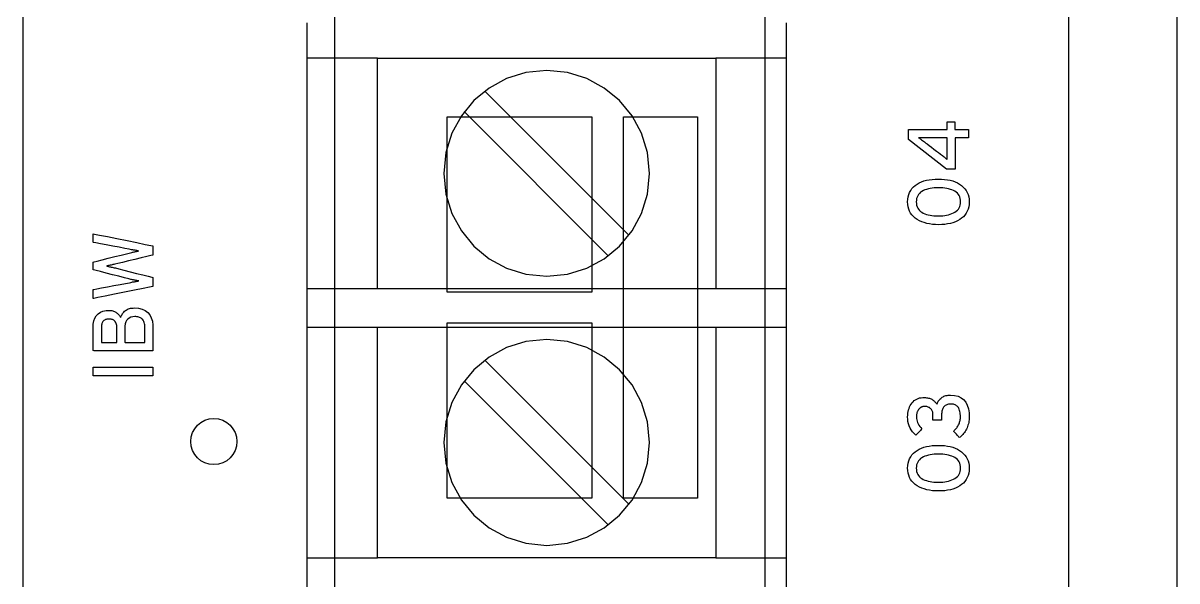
# Model space of a CAD drawing. Extents: x 1 to 47.7, y 0.2 to 33.3.
# Drawn here: x 34.861 to 36.737, y 3.845 to 4.752 of the extents above; entities that cross this region are included whole.
import ezdxf

# ---------------------------------------------------------------- set-up
doc = ezdxf.new("R2010")
doc.units = 0
doc.header["$MEASUREMENT"] = 0
for name, color, linetype in [('1_1__SCREW_TERMINAL_BLOCK_', 7, 'CONTINUOUS'), ('1_2__CONNECTORIZED_RELAY__', 7, 'CONTINUOUS'), ('4_0_____DWG', 7, 'CONTINUOUS')]:
    doc.layers.add(name, color=color, linetype=linetype)

msp = doc.modelspace()

# ---------------------------------------------------------------- linework, layer by layer
at = {"layer": '1_1__SCREW_TERMINAL_BLOCK_'}
for points in [[(35.3221, 4.7529), (35.3221, 4.6016), (35.3221, 4.2892), (35.3221, 3.9768), (35.3221, 3.8254)], [(36.1021, 3.8254), (36.1021, 3.9768), (36.1021, 4.2892), (36.1021, 4.6016), (36.1021, 4.7529)], [(35.4372, 4.6955), (35.3221, 4.6955)], [(35.987, 4.6955), (35.987, 4.3205), (35.4372, 4.3205), (35.4372, 4.6955), (35.987, 4.6955)], [(36.1021, 4.6955), (35.987, 4.6955)], [(35.6115, 4.6418), (35.8458, 4.4075)], [(35.8123, 4.3741), (35.5781, 4.6084)], [(35.4372, 4.3205), (35.3221, 4.3205)], [(36.1021, 4.3205), (35.987, 4.3205)], [(35.3221, 4.258), (35.4372, 4.258)], [(35.987, 4.258), (35.987, 3.883), (35.4372, 3.883), (35.4372, 4.258), (35.987, 4.258)], [(35.987, 4.258), (36.1021, 4.258)], [(35.6115, 4.2043), (35.8458, 3.97)], [(35.8123, 3.9366), (35.5781, 4.1708)], [(35.3221, 3.883), (35.4372, 3.883)], [(35.987, 3.883), (36.1021, 3.883)]]:
    msp.add_lwpolyline(points, dxfattribs=at)
for points in [[(35.7121, 4.6754), (35.6784, 4.672), (35.647, 4.6622), (35.6185, 4.6468), (35.5937, 4.6263), (35.5733, 4.6016), (35.5578, 4.5731), (35.5481, 4.5417), (35.5447, 4.5079), (35.5481, 4.4742), (35.5578, 4.4429), (35.5733, 4.4144), (35.5937, 4.3897), (35.6185, 4.3693), (35.647, 4.3538), (35.6784, 4.3441), (35.7121, 4.3407), (35.7458, 4.3441), (35.7772, 4.3538), (35.8056, 4.3693), (35.8304, 4.3897), (35.8509, 4.4144), (35.8663, 4.4429), (35.8761, 4.4742), (35.8795, 4.5079), (35.8761, 4.5417), (35.8663, 4.5731), (35.8509, 4.6016), (35.8304, 4.6263), (35.8056, 4.6468), (35.7772, 4.6622), (35.7458, 4.672)], [(35.7121, 4.2378), (35.6784, 4.2344), (35.647, 4.2247), (35.6185, 4.2093), (35.5937, 4.1888), (35.5733, 4.164), (35.5578, 4.1356), (35.5481, 4.1042), (35.5447, 4.0704), (35.5481, 4.0367), (35.5578, 4.0053), (35.5733, 3.9769), (35.5937, 3.9522), (35.6185, 3.9317), (35.647, 3.9163), (35.6784, 3.9066), (35.7121, 3.9032), (35.7458, 3.9066), (35.7772, 3.9163), (35.8056, 3.9317), (35.8304, 3.9522), (35.8509, 3.9769), (35.8663, 4.0053), (35.8761, 4.0367), (35.8795, 4.0704), (35.8761, 4.1042), (35.8663, 4.1356), (35.8509, 4.164), (35.8304, 4.1888), (35.8056, 4.2093), (35.7772, 4.2247), (35.7458, 4.2344)]]:
    msp.add_lwpolyline(points, close=True, dxfattribs=at)
at = {"layer": '1_2__CONNECTORIZED_RELAY__'}
for points in [[(36.0673, 3.8121), (36.0673, 4.109), (36.0673, 4.4118), (36.0673, 4.5608), (36.0673, 4.7057), (36.0673, 4.8447)], [(35.3672, 4.7682), (35.3672, 4.4714), (35.3672, 4.1685), (35.3672, 4.0195), (35.3672, 3.8746), (35.3672, 3.7356)], [(35.7855, 4.6001), (35.7855, 4.3151), (35.5505, 4.3151), (35.5505, 4.6001), (35.7855, 4.6001)], [(35.9572, 4.6001), (35.9572, 3.9801), (35.8372, 3.9801), (35.8372, 4.6001), (35.9572, 4.6001)], [(35.7855, 4.2651), (35.7855, 3.9801), (35.5505, 3.9801), (35.5505, 4.2651), (35.7855, 4.2651)]]:
    msp.add_lwpolyline(points, dxfattribs=at)
at = {"layer": '4_0_____DWG'}
for points in [[(36.7371, 4.7888), (36.7371, 4.7165), (36.7371, 4.645), (36.7371, 4.5744), (36.7371, 4.5047), (36.7371, 4.4358), (36.7371, 4.3678), (36.7371, 4.3006), (36.7371, 4.2344), (36.7371, 4.1691), (36.7371, 4.1048), (36.7371, 4.0413), (36.7371, 3.9789), (36.7371, 3.9174), (36.7371, 3.8568), (36.7371, 3.7973)], [(34.8606, 3.8231), (34.8606, 3.8761), (34.8606, 3.93), (34.8606, 3.9848), (34.8606, 4.0404), (34.8606, 4.0969), (34.8606, 4.1541), (34.8606, 4.2122), (34.8606, 4.2711), (34.8606, 4.3308), (34.8606, 4.3913), (34.8606, 4.4525), (34.8606, 4.5145), (34.8606, 4.6406), (34.8606, 4.7696)], [(36.5605, 4.7696), (36.5605, 4.6406), (36.5605, 4.5145), (36.5605, 4.4525), (36.5605, 4.3913), (36.5605, 4.3308), (36.5605, 4.2711), (36.5605, 4.2122), (36.5605, 4.1541), (36.5605, 4.0969), (36.5605, 4.0404), (36.5605, 3.9848), (36.5605, 3.93), (36.5605, 3.8761), (36.5605, 3.8231)], [(36.376, 4.5793), (36.3979, 4.5793), (36.3979, 4.5656), (36.3765, 4.5656), (36.3765, 4.5146), (36.3626, 4.5146), (36.3007, 4.5632), (36.3007, 4.5793), (36.3632, 4.5793), (36.3632, 4.5918), (36.376, 4.5918), (36.376, 4.5793)], [(35.0718, 4.179), (34.9746, 4.179), (34.9746, 4.1931), (35.0718, 4.1931), (35.0718, 4.179)]]:
    msp.add_lwpolyline(points, dxfattribs=at)
for points in [[(36.317, 4.566), (36.3182, 4.5652), (36.3194, 4.5644), (36.3206, 4.5635), (36.3219, 4.5625), (36.3233, 4.5615), (36.3248, 4.5604), (36.3263, 4.5593), (36.3279, 4.5581), (36.3289, 4.5573), (36.3308, 4.5559), (36.3339, 4.5535), (36.3378, 4.5505), (36.342, 4.5473), (36.3461, 4.5443), (36.3495, 4.5417), (36.3518, 4.5399), (36.3527, 4.5392), (36.3542, 4.5381), (36.3557, 4.5369), (36.3571, 4.5358), (36.3584, 4.5348), (36.3597, 4.5337), (36.3608, 4.5327), (36.362, 4.5318), (36.363, 4.5308), (36.3633, 4.5317), (36.3633, 4.5333), (36.3633, 4.5349), (36.3633, 4.5367), (36.3633, 4.5385), (36.3633, 4.5403), (36.3633, 4.5423), (36.3632, 4.5442), (36.3632, 4.5458), (36.3632, 4.547), (36.3632, 4.5493), (36.3632, 4.5524), (36.3632, 4.5559), (36.3632, 4.5594), (36.3632, 4.5624), (36.3632, 4.5646), (36.3632, 4.5656), (36.3624, 4.5656), (36.3597, 4.5656), (36.3556, 4.5656), (36.3508, 4.5656), (36.3458, 4.5656), (36.3411, 4.5656), (36.3374, 4.5656), (36.3352, 4.5656), (36.3338, 4.5656), (36.3314, 4.5657), (36.3291, 4.5657), (36.3269, 4.5657), (36.3247, 4.5658), (36.3227, 4.5658), (36.3207, 4.5659), (36.3188, 4.5659)], [(36.3491, 4.4988), (36.3542, 4.4987), (36.3591, 4.4983), (36.3638, 4.4976), (36.3682, 4.4967), (36.3724, 4.4956), (36.3764, 4.4941), (36.3801, 4.4924), (36.3836, 4.4905), (36.3868, 4.4883), (36.3897, 4.4858), (36.3922, 4.4831), (36.3943, 4.4801), (36.3961, 4.4769), (36.3975, 4.4734), (36.3985, 4.4697), (36.3991, 4.4658), (36.3994, 4.4615), (36.3991, 4.4574), (36.3985, 4.4535), (36.3975, 4.4498), (36.3961, 4.4464), (36.3944, 4.4432), (36.3923, 4.4402), (36.3898, 4.4375), (36.3869, 4.4351), (36.3838, 4.4329), (36.3803, 4.4309), (36.3767, 4.4292), (36.3727, 4.4278), (36.3686, 4.4266), (36.3641, 4.4257), (36.3595, 4.4251), (36.3545, 4.4247), (36.3494, 4.4245), (36.3442, 4.4247), (36.3393, 4.4251), (36.3346, 4.4257), (36.3302, 4.4267), (36.326, 4.4279), (36.322, 4.4293), (36.3183, 4.431), (36.3148, 4.433), (36.3116, 4.4352), (36.3087, 4.4377), (36.3062, 4.4404), (36.304, 4.4434), (36.3023, 4.4466), (36.3009, 4.45), (36.2999, 4.4537), (36.2993, 4.4576), (36.2991, 4.4618), (36.2994, 4.466), (36.3, 4.47), (36.301, 4.4737), (36.3023, 4.4771), (36.3041, 4.4803), (36.3062, 4.4833), (36.3086, 4.486), (36.3115, 4.4884), (36.3146, 4.4906), (36.3181, 4.4925), (36.3218, 4.4942), (36.3257, 4.4956), (36.3299, 4.4968), (36.3343, 4.4977), (36.339, 4.4983), (36.3439, 4.4987)], [(36.3494, 4.4846), (36.3457, 4.4845), (36.3423, 4.4843), (36.339, 4.4839), (36.3358, 4.4834), (36.3328, 4.4827), (36.3299, 4.4819), (36.3272, 4.481), (36.3247, 4.4799), (36.3223, 4.4786), (36.3202, 4.4772), (36.3184, 4.4755), (36.3168, 4.4737), (36.3156, 4.4716), (36.3146, 4.4694), (36.3138, 4.467), (36.3134, 4.4644), (36.3132, 4.4615), (36.3134, 4.4588), (36.3138, 4.4562), (36.3145, 4.4538), (36.3155, 4.4516), (36.3168, 4.4496), (36.3183, 4.4478), (36.3201, 4.4461), (36.3222, 4.4447), (36.3245, 4.4434), (36.327, 4.4423), (36.3297, 4.4413), (36.3325, 4.4405), (36.3355, 4.4399), (36.3387, 4.4394), (36.342, 4.439), (36.3455, 4.4388), (36.3491, 4.4388), (36.3527, 4.4389), (36.3561, 4.4391), (36.3594, 4.4395), (36.3626, 4.44), (36.3655, 4.4407), (36.3684, 4.4415), (36.371, 4.4425), (36.3735, 4.4437), (36.3759, 4.445), (36.3781, 4.4464), (36.38, 4.4481), (36.3816, 4.4499), (36.3829, 4.4519), (36.3839, 4.4541), (36.3847, 4.4565), (36.3851, 4.4591), (36.3853, 4.4618), (36.3851, 4.4646), (36.3847, 4.4672), (36.3839, 4.4697), (36.3829, 4.4719), (36.3816, 4.4739), (36.38, 4.4757), (36.3782, 4.4774), (36.376, 4.4788), (36.3737, 4.48), (36.3712, 4.4811), (36.3686, 4.482), (36.3658, 4.4828), (36.3628, 4.4834), (36.3597, 4.4839), (36.3564, 4.4843), (36.353, 4.4845)], [(35.0718, 4.39), (35.0718, 4.3895), (35.0718, 4.388), (35.0718, 4.386), (35.0718, 4.3836), (35.0718, 4.3811), (35.0718, 4.3788), (35.0718, 4.3769), (35.0718, 4.3756), (35.0717, 4.3752), (35.0685, 4.3745), (35.0619, 4.3729), (35.0528, 4.3707), (35.0424, 4.3682), (35.0318, 4.3656), (35.022, 4.3633), (35.0144, 4.3614), (35.0098, 4.3603), (35.0083, 4.36), (35.0067, 4.3596), (35.0052, 4.3593), (35.0036, 4.3589), (35.0021, 4.3586), (35.0007, 4.3583), (34.9993, 4.358), (34.9979, 4.3577), (34.9966, 4.3575), (34.9969, 4.3572), (34.9983, 4.3569), (34.9997, 4.3566), (35.0011, 4.3563), (35.0025, 4.356), (35.004, 4.3557), (35.0056, 4.3554), (35.0071, 4.355), (35.0087, 4.3546), (35.0106, 4.3542), (35.0161, 4.3528), (35.0245, 4.3507), (35.0345, 4.3481), (35.0452, 4.3454), (35.0553, 4.3429), (35.0639, 4.3407), (35.0698, 4.3392), (35.0718, 4.3387), (35.0718, 4.3381), (35.0718, 4.3367), (35.0718, 4.3347), (35.0718, 4.3323), (35.0718, 4.3299), (35.0718, 4.3276), (35.0718, 4.3257), (35.0718, 4.3246), (35.0715, 4.3242), (35.0663, 4.3232), (35.0558, 4.321), (35.0416, 4.3181), (35.0254, 4.3148), (35.009, 4.3115), (34.9941, 4.3084), (34.9824, 4.3061), (34.9756, 4.3047), (34.9746, 4.3046), (34.9746, 4.3056), (34.9746, 4.3073), (34.9746, 4.3095), (34.9746, 4.312), (34.9746, 4.3145), (34.9746, 4.3167), (34.9746, 4.3183), (34.9746, 4.3191), (34.9757, 4.3194), (34.9805, 4.3203), (34.9883, 4.3218), (34.9979, 4.3236), (35.0083, 4.3256), (35.0184, 4.3275), (35.0271, 4.3292), (35.0334, 4.3303), (35.036, 4.3308), (35.0373, 4.3311), (35.0387, 4.3314), (35.0401, 4.3316), (35.0415, 4.3319), (35.043, 4.3321), (35.0445, 4.3324), (35.0459, 4.3326), (35.0474, 4.3328), (35.0486, 4.3331), (35.0472, 4.3333), (35.0457, 4.3336), (35.0442, 4.3339), (35.0428, 4.3342), (35.0414, 4.3345), (35.0399, 4.3348), (35.0385, 4.3351), (35.0371, 4.3355), (35.0359, 4.3357), (35.0324, 4.3366), (35.0256, 4.3383), (35.0165, 4.3407), (35.0062, 4.3433), (34.9959, 4.3459), (34.9865, 4.3483), (34.9792, 4.3501), (34.9751, 4.3511), (34.9746, 4.3514), (34.9746, 4.3523), (34.9746, 4.3538), (34.9746, 4.3557), (34.9746, 4.3578), (34.9746, 4.3599), (34.9746, 4.3617), (34.9746, 4.363), (34.9746, 4.3637), (34.9759, 4.3641), (34.981, 4.3653), (34.9891, 4.3674), (34.9991, 4.3699), (35.0097, 4.3726), (35.02, 4.3751), (35.0288, 4.3774), (35.035, 4.3789), (35.0375, 4.3795), (35.0386, 4.3798), (35.0398, 4.3801), (35.041, 4.3804), (35.0423, 4.3807), (35.0436, 4.3809), (35.0449, 4.3812), (35.0462, 4.3815), (35.0476, 4.3817), (35.0485, 4.382), (35.0471, 4.3822), (35.0456, 4.3825), (35.0443, 4.3828), (35.0429, 4.383), (35.0416, 4.3832), (35.0404, 4.3834), (35.0392, 4.3836), (35.0381, 4.3838), (35.0371, 4.3839), (35.0333, 4.3847), (35.0262, 4.386), (35.0168, 4.3878), (35.0063, 4.3897), (34.9957, 4.3917), (34.9863, 4.3935), (34.979, 4.3949), (34.975, 4.3956), (34.9746, 4.3959), (34.9746, 4.3969), (34.9746, 4.3986), (34.9746, 4.4008), (34.9746, 4.4032), (34.9746, 4.4056), (34.9746, 4.4076), (34.9746, 4.4091), (34.9746, 4.4098), (34.9768, 4.4094), (34.9851, 4.4077), (34.9978, 4.4051), (35.0132, 4.402), (35.0297, 4.3986), (35.0456, 4.3954), (35.059, 4.3926), (35.0683, 4.3907)], [(35.042, 4.2892), (35.0485, 4.2887), (35.0543, 4.2873), (35.0592, 4.2851), (35.0633, 4.282), (35.0666, 4.278), (35.0691, 4.2732), (35.0708, 4.2676), (35.0717, 4.261), (35.0718, 4.2567), (35.0718, 4.2542), (35.0718, 4.2496), (35.0718, 4.2437), (35.0718, 4.2372), (35.0718, 4.2309), (35.0718, 4.2253), (35.0718, 4.2214), (35.0718, 4.2197), (35.0689, 4.2196), (35.0597, 4.2196), (35.046, 4.2196), (35.0298, 4.2196), (35.0129, 4.2196), (34.997, 4.2196), (34.9842, 4.2196), (34.9763, 4.2196), (34.9746, 4.2198), (34.9746, 4.2222), (34.9746, 4.2267), (34.9746, 4.2327), (34.9746, 4.2394), (34.9746, 4.246), (34.9746, 4.2519), (34.9746, 4.2562), (34.9746, 4.2583), (34.9748, 4.2629), (34.9757, 4.2682), (34.9773, 4.2727), (34.9796, 4.2766), (34.9825, 4.2797), (34.9862, 4.2822), (34.9905, 4.284), (34.9955, 4.285), (35.0002, 4.2853), (35.0019, 4.2853), (35.0035, 4.2851), (35.005, 4.2849), (35.0064, 4.2845), (35.0078, 4.2841), (35.0091, 4.2836), (35.0104, 4.283), (35.0115, 4.2823), (35.0127, 4.2815), (35.0137, 4.2806), (35.0147, 4.2797), (35.0156, 4.2788), (35.0165, 4.2778), (35.0173, 4.2767), (35.0181, 4.2756), (35.0188, 4.2744), (35.0194, 4.2735), (35.0197, 4.2749), (35.0202, 4.2762), (35.0209, 4.2775), (35.0216, 4.2788), (35.0224, 4.2801), (35.0234, 4.2813), (35.0245, 4.2825), (35.0257, 4.2837), (35.027, 4.2848), (35.0284, 4.2858), (35.03, 4.2867), (35.0317, 4.2875), (35.0335, 4.2881), (35.0354, 4.2886), (35.0375, 4.2889), (35.0397, 4.2891)], [(35.0007, 4.2712), (34.9994, 4.2712), (34.9982, 4.2711), (34.997, 4.2709), (34.9959, 4.2706), (34.9948, 4.2703), (34.9938, 4.2698), (34.9928, 4.2693), (34.9919, 4.2687), (34.9911, 4.268), (34.9904, 4.2672), (34.9897, 4.2662), (34.9892, 4.2651), (34.9888, 4.264), (34.9884, 4.2627), (34.9881, 4.2613), (34.988, 4.2598), (34.9879, 4.2582), (34.9879, 4.2572), (34.9879, 4.2547), (34.9879, 4.251), (34.9879, 4.2467), (34.9879, 4.2422), (34.9879, 4.2382), (34.9879, 4.235), (34.9879, 4.2332), (34.9882, 4.2329), (34.99, 4.2329), (34.9932, 4.2329), (34.9972, 4.2329), (35.0016, 4.2329), (35.0059, 4.2329), (35.0095, 4.2329), (35.0121, 4.2329), (35.0131, 4.2329), (35.0131, 4.2339), (35.0131, 4.2365), (35.0131, 4.2401), (35.0131, 4.2444), (35.0131, 4.2489), (35.0131, 4.2529), (35.0131, 4.2561), (35.0131, 4.2579), (35.0131, 4.2586), (35.013, 4.2594), (35.013, 4.2602), (35.0129, 4.261), (35.0127, 4.2617), (35.0126, 4.2624), (35.0124, 4.263), (35.0122, 4.2636), (35.0119, 4.2642), (35.0116, 4.2648), (35.0114, 4.2653), (35.0111, 4.2658), (35.0108, 4.2663), (35.0104, 4.2668), (35.0101, 4.2673), (35.0097, 4.2677), (35.0093, 4.2681), (35.0087, 4.2686), (35.0079, 4.2692), (35.007, 4.2698), (35.006, 4.2702), (35.005, 4.2706), (35.004, 4.2709), (35.0029, 4.2711), (35.0018, 4.2712)], [(35.0424, 4.2751), (35.0388, 4.2748), (35.0357, 4.2741), (35.033, 4.2728), (35.0307, 4.2711), (35.0289, 4.269), (35.0276, 4.2664), (35.0267, 4.2633), (35.0263, 4.2597), (35.0262, 4.258), (35.0262, 4.2558), (35.0262, 4.2523), (35.0262, 4.248), (35.0262, 4.2434), (35.0262, 4.2391), (35.0262, 4.2356), (35.0262, 4.2334), (35.0264, 4.2329), (35.0284, 4.2329), (35.0324, 4.2329), (35.0376, 4.2329), (35.0433, 4.2329), (35.049, 4.2329), (35.0538, 4.2329), (35.0572, 4.2329), (35.0585, 4.2329), (35.0585, 4.2339), (35.0585, 4.2366), (35.0585, 4.2404), (35.0585, 4.2447), (35.0585, 4.2492), (35.0585, 4.2532), (35.0585, 4.2563), (35.0585, 4.2579), (35.0585, 4.2595), (35.0583, 4.2616), (35.058, 4.2635), (35.0576, 4.2653), (35.0571, 4.2669), (35.0564, 4.2683), (35.0556, 4.2696), (35.0547, 4.2707), (35.0536, 4.2717), (35.0525, 4.2725), (35.0513, 4.2732), (35.05, 4.2738), (35.0487, 4.2743), (35.0472, 4.2746), (35.0457, 4.2749), (35.0441, 4.2751)], [(36.369, 4.1476), (36.3754, 4.147), (36.3811, 4.1456), (36.386, 4.1433), (36.3902, 4.1401), (36.3935, 4.1361), (36.3962, 4.1311), (36.398, 4.1254), (36.3991, 4.1187), (36.3994, 4.112), (36.3993, 4.1097), (36.3991, 4.1074), (36.3988, 4.1052), (36.3984, 4.103), (36.3979, 4.1008), (36.3972, 4.0986), (36.3965, 4.0965), (36.3957, 4.0944), (36.3948, 4.0923), (36.3938, 4.0903), (36.3927, 4.0884), (36.3915, 4.0866), (36.3902, 4.0849), (36.3888, 4.0833), (36.3874, 4.0818), (36.3859, 4.0804), (36.3843, 4.0791), (36.3832, 4.0785), (36.3826, 4.0791), (36.3816, 4.0804), (36.3802, 4.082), (36.3786, 4.0838), (36.377, 4.0856), (36.3756, 4.0872), (36.3745, 4.0884), (36.374, 4.0891), (36.3746, 4.0898), (36.3758, 4.0908), (36.3769, 4.092), (36.3779, 4.0931), (36.3789, 4.0943), (36.3798, 4.0955), (36.3806, 4.0968), (36.3814, 4.0981), (36.3821, 4.0994), (36.3827, 4.1008), (36.3832, 4.1022), (36.3837, 4.1036), (36.3841, 4.105), (36.3844, 4.1064), (36.3847, 4.1078), (36.3849, 4.1093), (36.385, 4.1107), (36.385, 4.1121), (36.385, 4.1144), (36.3848, 4.1168), (36.3846, 4.1189), (36.3842, 4.1209), (36.3837, 4.1227), (36.3831, 4.1244), (36.3824, 4.1259), (36.3816, 4.1272), (36.3807, 4.1284), (36.3797, 4.1293), (36.3786, 4.1302), (36.3775, 4.1309), (36.3763, 4.1316), (36.3749, 4.1321), (36.3735, 4.1325), (36.372, 4.1327), (36.3704, 4.1329), (36.3687, 4.1329), (36.3671, 4.1328), (36.3656, 4.1326), (36.3641, 4.1323), (36.3628, 4.1318), (36.3616, 4.1313), (36.3604, 4.1306), (36.3594, 4.1298), (36.3584, 4.1289), (36.3576, 4.1279), (36.3569, 4.1268), (36.3563, 4.1256), (36.3558, 4.1243), (36.3553, 4.123), (36.3549, 4.1215), (36.3547, 4.12), (36.3545, 4.1185), (36.3544, 4.1168), (36.3544, 4.1158), (36.3544, 4.1152), (36.3544, 4.1142), (36.3544, 4.1129), (36.3544, 4.1114), (36.3544, 4.11), (36.3544, 4.1087), (36.3544, 4.1077), (36.3544, 4.1071), (36.3542, 4.107), (36.3532, 4.107), (36.3515, 4.107), (36.3494, 4.107), (36.347, 4.107), (36.3447, 4.107), (36.3426, 4.107), (36.3411, 4.107), (36.3403, 4.107), (36.3403, 4.1072), (36.3403, 4.1079), (36.3403, 4.109), (36.3403, 4.1103), (36.3403, 4.1118), (36.3403, 4.1132), (36.3403, 4.1145), (36.3403, 4.1153), (36.3403, 4.1157), (36.3402, 4.117), (36.3401, 4.1184), (36.3399, 4.1197), (36.3395, 4.1209), (36.3391, 4.1221), (36.3385, 4.1231), (36.3379, 4.1241), (36.3371, 4.125), (36.3363, 4.1258), (36.3354, 4.1265), (36.3345, 4.1271), (36.3335, 4.1276), (36.3325, 4.1281), (36.3314, 4.1284), (36.3303, 4.1287), (36.3292, 4.1289), (36.328, 4.129), (36.3268, 4.129), (36.3264, 4.129), (36.3259, 4.129), (36.3254, 4.1289), (36.3249, 4.1289), (36.3244, 4.1288), (36.3239, 4.1287), (36.3233, 4.1286), (36.3228, 4.1285), (36.3223, 4.1283), (36.3217, 4.1281), (36.3212, 4.1278), (36.3207, 4.1275), (36.3202, 4.1272), (36.3197, 4.1269), (36.3193, 4.1265), (36.3188, 4.1261), (36.3184, 4.1257), (36.3179, 4.1252), (36.3175, 4.1247), (36.317, 4.1242), (36.3166, 4.1236), (36.3162, 4.123), (36.3158, 4.1224), (36.3155, 4.1218), (36.3152, 4.1211), (36.3148, 4.1203), (36.3146, 4.1196), (36.3143, 4.1187), (36.3141, 4.1178), (36.3139, 4.1169), (36.3138, 4.1159), (36.3137, 4.1149), (36.3136, 4.1139), (36.3135, 4.1128), (36.3135, 4.1116), (36.3136, 4.1095), (36.3139, 4.1072), (36.3144, 4.1049), (36.3151, 4.1027), (36.3161, 4.1006), (36.3173, 4.0985), (36.3187, 4.0966), (36.3204, 4.0947), (36.3223, 4.0929), (36.3223, 4.0924), (36.3214, 4.0915), (36.32, 4.0901), (36.3184, 4.0884), (36.3167, 4.0867), (36.315, 4.085), (36.3136, 4.0836), (36.3126, 4.0826), (36.3123, 4.0822), (36.3095, 4.0849), (36.307, 4.0878), (36.3049, 4.0908), (36.3031, 4.094), (36.3017, 4.0973), (36.3005, 4.1008), (36.2997, 4.1044), (36.2993, 4.1081), (36.2991, 4.1119), (36.2992, 4.115), (36.2995, 4.1179), (36.3, 4.1206), (36.3006, 4.1233), (36.3014, 4.1259), (36.3024, 4.1283), (36.3035, 4.1306), (36.3048, 4.1328), (36.3063, 4.1349), (36.308, 4.1368), (36.3098, 4.1385), (36.3118, 4.1399), (36.3139, 4.1411), (36.3162, 4.1421), (36.3186, 4.1428), (36.3212, 4.1433), (36.3239, 4.1436), (36.3263, 4.1436), (36.3282, 4.1435), (36.3299, 4.1433), (36.3316, 4.1431), (36.3332, 4.1427), (36.3347, 4.1423), (36.336, 4.1419), (36.3373, 4.1413), (36.3385, 4.1407), (36.3396, 4.14), (36.3407, 4.1392), (36.3417, 4.1384), (36.3426, 4.1375), (36.3435, 4.1366), (36.3444, 4.1357), (36.3452, 4.1347), (36.3459, 4.1336), (36.3466, 4.1325), (36.3471, 4.1333), (36.3476, 4.1348), (36.3482, 4.1362), (36.349, 4.1375), (36.3498, 4.1388), (36.3507, 4.14), (36.3517, 4.1411), (36.3529, 4.1421), (36.3541, 4.1431), (36.3554, 4.144), (36.3568, 4.1448), (36.3582, 4.1455), (36.3598, 4.1461), (36.3615, 4.1466), (36.3632, 4.147), (36.365, 4.1473), (36.367, 4.1475)], [(35.1708, 4.1095), (35.1784, 4.1087), (35.1854, 4.1065), (35.1918, 4.1031), (35.1973, 4.0985), (35.2019, 4.0929), (35.2054, 4.0866), (35.2076, 4.0795), (35.2083, 4.072), (35.2076, 4.0644), (35.2054, 4.0574), (35.2019, 4.051), (35.1973, 4.0454), (35.1918, 4.0409), (35.1854, 4.0374), (35.1784, 4.0352), (35.1708, 4.0345), (35.1633, 4.0352), (35.1562, 4.0374), (35.1499, 4.0409), (35.1443, 4.0454), (35.1397, 4.051), (35.1363, 4.0574), (35.1341, 4.0644), (35.1333, 4.072), (35.1341, 4.0795), (35.1363, 4.0866), (35.1397, 4.0929), (35.1443, 4.0985), (35.1499, 4.1031), (35.1562, 4.1065), (35.1633, 4.1087)], [(36.3491, 4.0658), (36.3542, 4.0657), (36.3591, 4.0653), (36.3638, 4.0646), (36.3682, 4.0637), (36.3724, 4.0626), (36.3764, 4.0611), (36.3801, 4.0594), (36.3836, 4.0575), (36.3868, 4.0553), (36.3897, 4.0528), (36.3922, 4.0501), (36.3943, 4.0471), (36.3961, 4.0439), (36.3975, 4.0404), (36.3985, 4.0367), (36.3991, 4.0328), (36.3994, 4.0286), (36.3991, 4.0244), (36.3985, 4.0205), (36.3975, 4.0168), (36.3961, 4.0134), (36.3944, 4.0102), (36.3923, 4.0072), (36.3898, 4.0045), (36.3869, 4.0021), (36.3838, 3.9999), (36.3803, 3.9979), (36.3767, 3.9962), (36.3727, 3.9948), (36.3686, 3.9936), (36.3641, 3.9927), (36.3595, 3.9921), (36.3545, 3.9917), (36.3494, 3.9916), (36.3442, 3.9917), (36.3393, 3.9921), (36.3346, 3.9927), (36.3302, 3.9937), (36.326, 3.9949), (36.322, 3.9963), (36.3183, 3.998), (36.3148, 4), (36.3116, 4.0022), (36.3087, 4.0047), (36.3062, 4.0074), (36.304, 4.0104), (36.3023, 4.0136), (36.3009, 4.0171), (36.2999, 4.0207), (36.2993, 4.0247), (36.2991, 4.0288), (36.2994, 4.033), (36.3, 4.037), (36.301, 4.0407), (36.3023, 4.0441), (36.3041, 4.0473), (36.3062, 4.0503), (36.3086, 4.053), (36.3115, 4.0554), (36.3146, 4.0576), (36.3181, 4.0595), (36.3218, 4.0612), (36.3257, 4.0626), (36.3299, 4.0638), (36.3343, 4.0647), (36.339, 4.0653), (36.3439, 4.0657)], [(36.3494, 4.0516), (36.3457, 4.0515), (36.3423, 4.0513), (36.339, 4.0509), (36.3358, 4.0504), (36.3328, 4.0498), (36.3299, 4.049), (36.3272, 4.048), (36.3247, 4.0469), (36.3223, 4.0457), (36.3202, 4.0442), (36.3184, 4.0425), (36.3168, 4.0407), (36.3156, 4.0387), (36.3146, 4.0364), (36.3138, 4.034), (36.3134, 4.0314), (36.3132, 4.0286), (36.3134, 4.0258), (36.3138, 4.0232), (36.3145, 4.0208), (36.3155, 4.0186), (36.3168, 4.0166), (36.3183, 4.0148), (36.3201, 4.0131), (36.3222, 4.0117), (36.3245, 4.0104), (36.327, 4.0093), (36.3297, 4.0084), (36.3325, 4.0075), (36.3355, 4.0069), (36.3387, 4.0064), (36.342, 4.006), (36.3455, 4.0058), (36.3491, 4.0058), (36.3527, 4.0059), (36.3561, 4.0061), (36.3594, 4.0065), (36.3626, 4.007), (36.3655, 4.0077), (36.3684, 4.0085), (36.371, 4.0095), (36.3735, 4.0107), (36.3759, 4.012), (36.3781, 4.0134), (36.38, 4.0151), (36.3816, 4.0169), (36.3829, 4.0189), (36.3839, 4.0211), (36.3847, 4.0235), (36.3851, 4.0261), (36.3853, 4.0288), (36.3851, 4.0316), (36.3847, 4.0342), (36.3839, 4.0367), (36.3829, 4.0389), (36.3816, 4.0409), (36.38, 4.0427), (36.3782, 4.0444), (36.376, 4.0458), (36.3737, 4.047), (36.3712, 4.0481), (36.3686, 4.049), (36.3658, 4.0498), (36.3628, 4.0504), (36.3597, 4.0509), (36.3564, 4.0513), (36.353, 4.0515)]]:
    msp.add_lwpolyline(points, close=True, dxfattribs=at)

doc.saveas('drawing.dxf')
